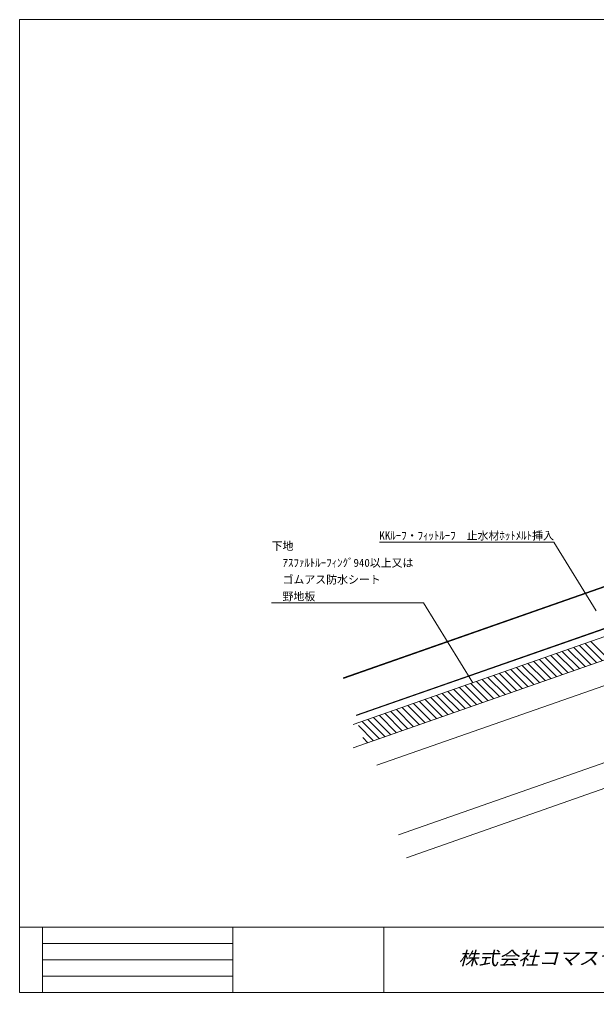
# Model space of a CAD drawing. Units: millimetres, scale not verified. Extents: x -567 to 1804, y -2125 to 401.
# Drawn here: x 670 to 1146, y -401 to 401 of the extents above; entities that cross this region are included whole.
import ezdxf
from ezdxf.enums import TextEntityAlignment as Align

# ---------------------------------------------------------------- set-up
doc = ezdxf.new("R2010")
doc.units = ezdxf.units.MM
doc.header["$LTSCALE"] = 3
doc.layers.add('0-0_0', color=7, linetype='Continuous', lineweight=18)
doc.layers.add('0-2_LAYER002', color=7, linetype='Continuous')
doc.styles.add('HG丸ｺﾞｼｯｸM-PRO', font='')
doc.styles.add('ＭＳ ゴシック', font='')
doc.styles.get('HG丸ｺﾞｼｯｸM-PRO').set_extended_font_data('HG丸ｺﾞｼｯｸM-PRO')
doc.styles.get('ＭＳ ゴシック').set_extended_font_data('MS Gothic')

msp = doc.modelspace()

# ---------------------------------------------------------------- linework, layer by layer
at = {"layer": '0-0_0', "color": 5}
for p, q in [((1418.206, 26.895), (936.761, -141.61)), ((1418.371, 26.423), (936.926, -142.082)), ((1428.943, -3.78), (947.498, -172.286)), ((1429.108, -4.252), (947.663, -172.758))]:
    msp.add_line(p, q, dxfattribs=at)
at = {"layer": '0-0_0', "color": 4}
for p, q in [((945.045, -180.195), (1442.231, -6.18)), ((1443.463, -24.82), (945.045, -199.266)), ((966.516, -29.692), (1110.516, -29.692)), ((1145.332, -86.42), (1110.516, -29.692)), ((877.669, -79.807), (1003.027, -79.807)), ((1043.492, -145.739), (1003.027, -79.807)), ((1155.072, -125.757), (1140.946, -111.63)), ((1131.502, -134.006), (1117.376, -119.88)), ((1136.216, -132.356), (1122.09, -118.23)), ((1140.93, -130.706), (1126.804, -116.58)), ((1145.644, -129.056), (1131.518, -114.93)), ((1150.358, -127.406), (1136.232, -113.28)), ((1107.932, -142.256), (1093.806, -128.129)), ((1112.646, -140.606), (1098.52, -126.479)), ((1117.36, -138.956), (1103.234, -124.829)), ((1122.074, -137.306), (1107.948, -123.18)), ((1126.788, -135.656), (1112.662, -121.53)), ((1089.076, -148.855), (1074.949, -134.729)), ((1093.79, -147.205), (1079.663, -133.079)), ((1098.504, -145.556), (1084.377, -131.429)), ((1103.218, -143.906), (1089.092, -129.779)), ((1065.506, -157.105), (1051.379, -142.979)), ((1070.22, -155.455), (1056.093, -141.329)), ((1074.934, -153.805), (1060.807, -139.679)), ((1079.648, -152.155), (1065.521, -138.029)), ((1084.362, -150.505), (1070.235, -136.379)), ((1041.935, -165.355), (1027.809, -151.228)), ((1046.649, -163.705), (1032.523, -149.578)), ((1051.363, -162.055), (1037.237, -147.928)), ((1056.077, -160.405), (1041.951, -146.278)), ((1060.792, -158.755), (1046.665, -144.628)), ((1018.365, -173.604), (1004.239, -159.478)), ((1023.079, -171.954), (1008.953, -157.828)), ((1027.793, -170.304), (1013.667, -156.178)), ((1032.507, -168.654), (1018.381, -154.528)), ((1037.221, -167.004), (1023.095, -152.878)), ((994.795, -181.854), (980.668, -167.727)), ((999.509, -180.204), (985.383, -166.077)), ((1004.223, -178.554), (990.097, -164.427)), ((1008.937, -176.904), (994.811, -162.778)), ((1013.651, -175.254), (999.525, -161.128)), ((971.225, -190.103), (957.098, -175.977)), ((975.939, -188.453), (961.812, -174.327)), ((980.653, -186.803), (966.526, -172.677)), ((985.367, -185.154), (971.24, -171.027)), ((990.081, -183.504), (975.954, -169.377)), ((961.797, -193.403), (949.376, -180.983)), ((966.511, -191.753), (952.384, -177.627)), ((957.083, -195.053), (952.803, -190.773))]:
    msp.add_line(p, q, dxfattribs=at)
at = {"layer": '0-0_0'}
for p, q in [((1448.177, -23.17), (955.856, -195.482)), ((1407.811, -58.488), (964.351, -213.699)), ((1427.632, -115.119), (982.284, -270.991)), ((1434.239, -133.996), (988.891, -289.868)), ((669.669, -346.95), (1803.669, -346.95)), ((688.569, -346.95), (688.569, -400.95)), ((845.592, -346.95), (845.592, -400.95)), ((970.129, -346.95), (970.129, -400.95)), ((688.569, -360.45), (845.592, -360.45)), ((688.569, -373.95), (845.592, -373.95)), ((688.569, -387.45), (845.592, -387.45))]:
    msp.add_line(p, q, dxfattribs=at)
msp.add_lwpolyline([(669.669, 400.95), (1803.669, 400.95), (1803.669, -400.95), (669.669, -400.95)], close=True, dxfattribs=at)

# ---------------------------------------------------------------- texts
at = {"layer": '0-0_0', "style": 'ＭＳ ゴシック'}
for s, p in [('下地', (877.669, -38.244)), ('\u3000ｱｽﾌｧﾙﾄﾙｰﾌｨﾝｸﾞ940以上又は', (877.669, -52.098)), ('\u3000ゴムアス防水シート', (877.669, -65.953)), ('\u3000野地板', (877.669, -79.807))]:
    msp.add_text(s, height=6.598, dxfattribs=at).set_placement(p, align=Align.BOTTOM_LEFT)
at = {"layer": '0-0_0', "color": 3, "style": 'HG丸ｺﾞｼｯｸM-PRO', "oblique": 15, "width": 1.1}
msp.add_text('株式会社コマスヤアルテック', height=11, dxfattribs=at).set_placement((1031.661, -381.45), align=Align.BOTTOM_LEFT)
at = {"layer": '0-2_LAYER002', "style": 'ＭＳ ゴシック'}
msp.add_text('㏍ﾙｰﾌ・ﾌｨｯﾄﾙｰﾌ\u3000止水材ﾎｯﾄﾒﾙﾄ挿入', height=6.598, dxfattribs=at).set_placement((966.516, -29.692), align=Align.BOTTOM_LEFT)

doc.saveas('drawing.dxf')
